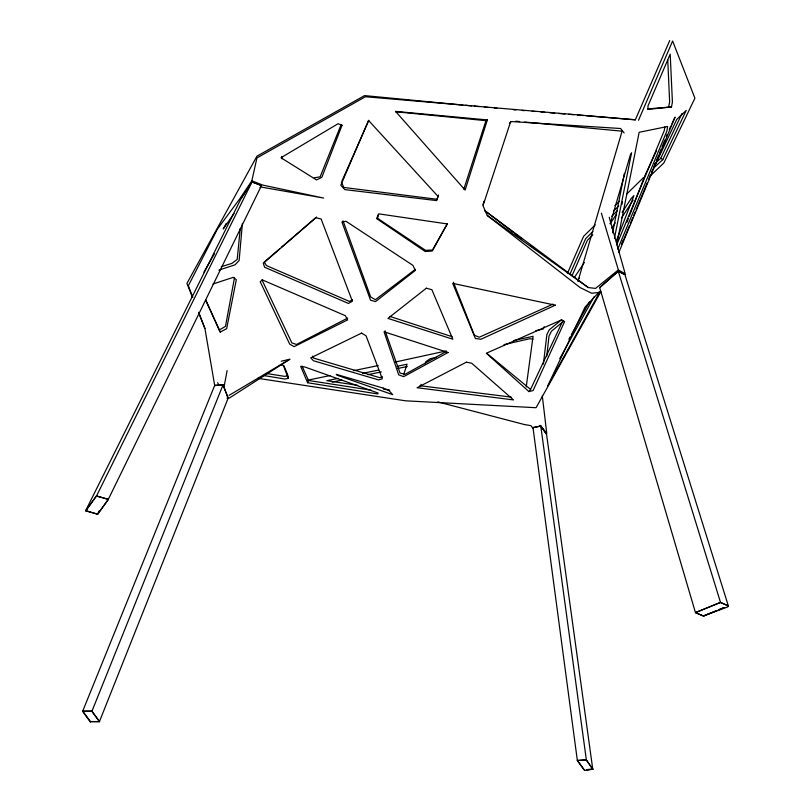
<?xml version="1.0" encoding="UTF-8"?>
<svg xmlns="http://www.w3.org/2000/svg" width="811" height="811" viewBox="0 0 811 811"><rect width="100%" height="100%" fill="white"/><g stroke="black" fill="none" stroke-linecap="round" stroke-linejoin="round"><path stroke-width="1.22" d="M242.408 223.37L239.123 260.554L235.058 264.802L218.828 270.124M240.269 228.428L237.207 259.439L231.997 263.352L221.281 266.718M546.756 356.171L549.017 336.058L551.48 331.192L563.047 321.724M543.38 364.098L546.878 334.507L549.3 329.813L561.79 319.605M526.217 386.979L533.05 336.332L513.454 340.6M664.838 126.962L664.27 130.591L616.664 244.881L639.159 132.284L667.646 126.475L666.865 131.139L617.749 249.129M378.342 214.195L377.622 218.362L425.532 250.346L432.486 250.001L447.125 224.171M234.501 277.686L225.478 326.377L219.254 329.986L220.247 332.064L226.654 328.648L236.315 279.643L233.244 277.352L212.948 284.012M671.498 106.951L672.41 102.064L670.2 54.155L647.969 105.947L647.969 109.394L671.498 106.951L647.583 108.907M224.221 385.985L227.121 370.556M668.7 106.758L669.633 101.851L667.767 60.146M612.609 232.858L624.409 173.301M621.966 204.372L622.463 201.888M614.414 238.343L631.587 152.823L630.39 154.759L610.176 223.877M192.815 297.313L188.334 285.786L217.267 229.32L239.924 198.573L251.846 180.843L256.935 157.942L365.416 96.742L635.327 119.805L669.724 40.55M90.437 722.206L82.692 711.217L91.846 711.176L99.571 721.577L90.579 721.597M425.238 364.119L425.826 361.676L430.175 358.715L436.298 357.387M577.919 281.437L622.078 131.179L524.605 122.025M482.961 204.869L484.025 201.24M420.362 386.695L421.091 384.343M487.35 119.937L465.119 190.068L395.545 111.391L487.35 119.937L485.951 120.677L395.484 111.725M403.614 374.864L407.041 364.23L397.167 366.258M463.831 189.166L485.951 120.677M438.487 194.995L437.017 199.283L343.834 187.453L341.401 182.242M621.449 244.385L622.797 240.847M626.974 222.184L628.322 218.686M629.224 216.355L644.978 175.521L656.596 150.491M616.542 240.35L633.918 195.593L631.11 198.563L622.138 212.31M99.408 721.668L228.215 397.988L223.005 384.951L214.692 385.397L82.671 711.227L90.457 721.567L99.408 721.668L91.947 711.217L82.671 711.227M91.947 711.217L223.005 384.951M341.036 124.823L320.152 176.798L314.283 177.852M307.622 382.741L300.648 366.288L304.794 366.977L378.108 393.061L377.825 393.953L307.622 382.741L308.545 380.501L302.097 366.187M622.666 242.104L629.387 225.863M630.34 223.542L632.742 217.733M633.705 215.422L635.145 211.935M636.108 209.613L647.148 182.931M648.587 179.454L650.503 174.811M651.466 172.49L652.906 169.012M653.869 166.691L655.308 163.204M656.271 160.882L658.674 155.083M659.627 152.762L661.066 149.285M662.029 146.963L664.908 139.999M666.348 136.522L667.047 134.413M618.823 252.525L675.066 117.108L671.893 123.86M638.531 120.231L672.613 40.986L694.905 98.172L663.874 162.91L650.199 176.007M572.079 275.639L587.428 240.218L592.831 234.886M544.191 326.711L543.177 329.033L535.807 330.695M567.416 273.429L583.575 236.356L595.223 224.931M569.91 274.311L585.654 238.657L592.821 231.571M341.907 181.096L368.812 120.352M600.089 291.494L547.709 385.864L584.995 307.197L599.643 291.494M669.237 129.496L670.829 126.111M528.924 391.591L533.101 390.557L564.618 321.551L561.425 319.95L486.347 353.241L528.924 391.591L530.576 389.402L563.027 320.426M654.538 163.984L660.742 158.246L682.041 113.449M662.759 159.696L686.238 110.387L676.739 119.44L653.879 167.806L662.759 159.696L660.742 158.246M97.573 514.204L108.319 499.333L261.466 185.618L252.018 181.917L241.09 198.533L85.692 510.646L97.573 514.204L99.246 510.798M85.692 510.646L96.519 495.967L252.018 181.917M226.188 223.441L223.248 228.976L234.055 213.445M568.866 339.17L570.082 336.96M571.299 334.761L589.587 301.722M559.742 358.644L594.037 296.856M600.89 291.544L536.071 407.71L405.571 400.816L257.898 378.331M203.916 272.172L214.57 253.6M577.969 279.998L579.348 277.879M611.788 228.175L615.245 222.883M621.439 218.068L633.188 200.094M241.049 198.462L251.897 181.938L261.324 185.395M574.533 277.25L584.336 262.521M610.247 223.583L616.553 214.114M260.078 187.615L261.466 185.618M613.41 211.195L618.773 205.872M611.737 216.233L617.13 210.901M614.931 205.609L619.411 201.209M626.579 194.184L643.61 177.497M509.561 123.16L511.265 121.62M715.92 610.936L703.502 616.015L695.453 612.589L599.674 287.621L618.154 271.31L624.926 274.493M599.674 287.621L618.286 271.279L624.936 274.736L728.329 605.847L727.558 606.983L703.401 616.015L695.443 612.65L720.361 602.431L728.329 605.878L720.513 602.431L695.453 612.589M279.45 248.977L264.224 262.085L266.474 265.592L349.399 301.418L352.471 299.806M281.346 247.335L316.554 217.034M601.387 213.232L618.367 269.931L595.548 288.412L588.239 287.55L487.269 215.483L482.991 205.72L510.687 121.518L620.557 128.503L624.135 132.933M415.394 269.313L375.412 299.685L370.688 296.978L343.053 220.866M281.285 361.209L289.791 359.263L229.341 398.069L226.928 398.12M229.087 395.362L289.791 359.263M446.445 351.376L405.176 374.256L400.036 373.101L385.063 330.797M347.706 318.074L296.502 344.472L291.859 342.911L261.943 279.846M553.001 304.135L479.291 337.224L474.394 335.267L453.42 282.248M703.401 616.015L715.87 610.947M382.539 376.811L379.751 377.673L313.654 358.107L312.63 356.151M504.036 344.614L529.776 338.714L533.05 339.13M446.05 350.97L395.504 361.98M307.673 380.187L329.935 375.574M353.444 370.698L378.19 365.568M332.115 382.123L341.968 380.075M367.829 374.702L381.373 371.894M397.38 368.569L407.234 366.521M337.913 378.413L326.803 380.694L357.621 385.306M362.598 373.344L378.646 370.059M584.153 769.801L577.351 760.515L532.979 427.61L540.876 426.039L546.533 434.179L592.77 769.264L586.617 769.649L592.831 769.223L586.262 759.897L577.402 760.485L584.102 769.791M532.979 427.61L540.775 426.028L546.472 434.22M288.138 375.787L288.29 378.402L284.712 379.001L263.474 375.483M286.942 375.98L284.539 376.355L266.332 373.455M584.498 770.45L592.831 769.223M600.799 292.234L591.625 293.247L580.068 287.54L487.269 215.483M577.351 760.515L586.353 759.917L592.77 769.264M214.641 385.428L223.137 384.992L228.053 398.11M513.272 109.718L515.786 109.921M522.081 110.438L524.595 110.651M532.148 111.279L534.662 111.482M540.957 111.999L544.728 112.313M549.767 112.729L554.795 113.145M558.566 113.459L564.861 113.976M568.633 114.29L573.671 114.706M577.442 115.02L583.738 115.537M586.252 115.75L635.327 119.805M515.857 121.204L519.608 121.549M462.868 105.045L364.555 95.597L256.925 156.209L186.935 283.394L192.471 297.252M465.392 105.278L471.698 105.886M474.212 106.129L479.26 106.616M484.299 107.103L488.08 107.457M494.386 108.066L496.91 108.309M419.895 385.691L511.204 397.096M280.383 364.909L283.333 365.315L288.29 378.402M383.502 389.189L389.665 390.111M308.545 380.501L371.296 390.192M261.771 187.169L323.66 198.066L262.886 185.131L251.846 180.843M437.839 401.901L524.585 424.579L530.86 425.623L533.121 428.502M87.081 511.194L97.715 514.194L108.38 499.394L96.327 495.987L85.895 510.859L86.29 511.569M96.519 495.967L108.319 499.333M389.827 316.402L452.122 336.687M618.367 269.931L625.21 273.844L609.223 217.277M484.927 210.748L588.239 287.55M484.887 210.769L512.897 232.047M514.894 233.568L521.899 238.89M530.901 245.723L534.905 248.764M486.833 353.373L530.576 389.402M540.085 425.319L546.756 433.409L542.306 395.91M205.68 300.202L219.254 329.986M205.832 300.09L220.247 332.064M217.713 382.65L218.696 384.972M283.85 365.69L287.662 374.672M214.803 386.107L204.909 328.435L198.634 312.296M198.918 313.421L204.909 328.435M618.286 271.279L720.513 602.431M540.775 426.028L586.353 759.917M281.721 156.381L281.985 158.834M438.001 196.353L436.724 200.611L344.807 189.612L340.792 185.273L368.539 120.433L438.001 196.353M342.039 125.269L321.845 177.305L316.543 179.951L280.961 157.729L338.045 123.738L342.039 125.269M447.236 223.937L432.283 251.045L425.228 251.522L376.497 218.504L379.051 213.891L447.236 223.937M315.824 217.713L263.291 263.281L264.629 267.245L348.436 303.446L352.38 301.236L321.115 218.98L315.824 217.713M426.343 288.209L387.962 318.399L452.832 339.221L431.878 289.709L426.343 288.209M415.303 270.438L375.564 301.57L370.536 300.202L341.928 222.021L345.983 221.261L412.951 265.4L415.303 270.438M262.46 279.957L260.189 281.64L289.689 344.117L294.119 346.652L347.605 319.899L345.334 315.692L262.46 279.957M448.047 352.491L403.645 376.669L398.688 374.854L384.049 331.78L448.047 352.491M466.345 362.193L417.077 387.729L513.475 399.914L471.688 363.216L466.345 362.193M361.584 333.108L310.725 357.864L313.482 360.763L378.494 379.893L382.305 378.808L366.075 335.835L361.584 333.108M555.342 305.179L480.933 339.262L475.368 338.471L452.71 283.374L555.342 305.179M723.817 607.692L718.171 610.004L723.797 607.723M383.157 388.084L336.251 374.347L337.204 375.24L392.686 394.643L388.581 390.172L383.157 388.084"/></g></svg>
